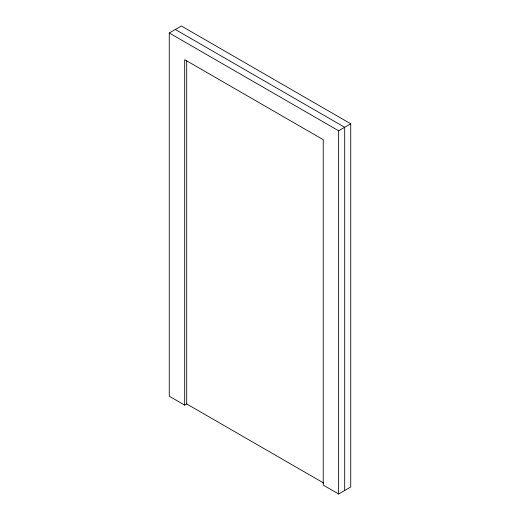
<?xml version="1.0" encoding="UTF-8"?>
<svg xmlns="http://www.w3.org/2000/svg" width="520" height="520" viewBox="0 0 520 520"><rect width="100%" height="100%" fill="white"/><g stroke="black" fill="none" stroke-linecap="round" stroke-linejoin="round"><path stroke-width="0.78" d="M184.678 405.113L169.26 396.207L169.26 32.988L181.363 26L350.74 123.792L350.74 487.012L338.637 494L323.226 485.101L323.226 139.678L184.678 59.69L184.678 405.113L186.693 403.949L323.83 483.125M169.26 32.988L338.637 130.774L350.74 123.792M175.311 29.491L344.688 127.283L344.688 490.51M338.637 130.774L338.637 494M186.693 60.957L186.693 403.949"/></g></svg>
